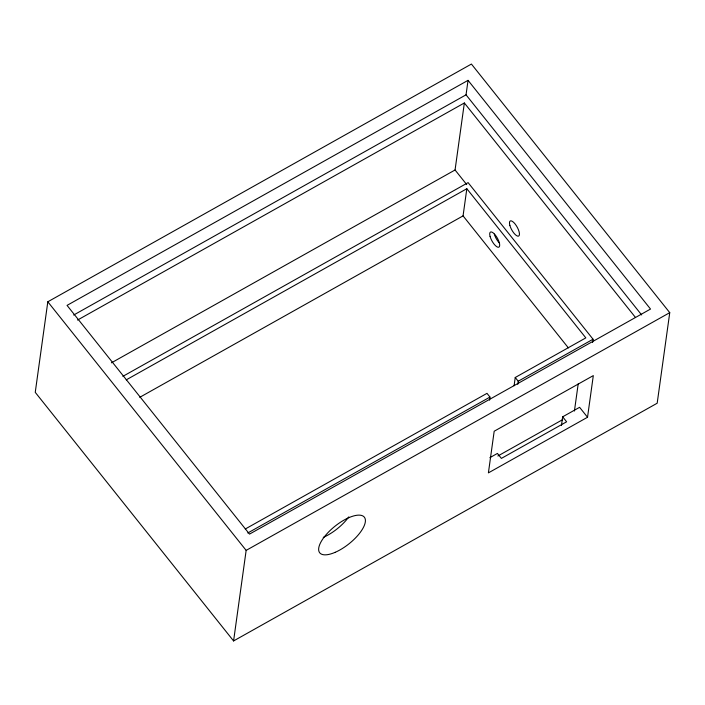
<?xml version="1.0" encoding="UTF-8"?>
<svg xmlns="http://www.w3.org/2000/svg" width="705" height="705" viewBox="0 0 705 705"><rect width="100%" height="100%" fill="white"/><g stroke="black" fill="none" stroke-linecap="round" stroke-linejoin="round"><path stroke-width="1.06" d="M47.817 301.784L35.25 392.341L233.584 640.942L657.183 403.216L669.75 312.659L471.416 64.058L47.817 301.784L246.151 550.385L233.584 640.942M466.701 184.569L455.06 169.984L464.357 102.974L77.532 320.061M641.647 314.95L466.04 94.831L468.049 80.344L67.045 305.388L249.517 534.099L650.521 309.054L468.049 80.344M568.38 347.9L463.062 215.88L466.833 188.72L126.248 379.854M489.534 400.176L489.966 397.074L486.996 393.346L245.252 529.014M514.086 385.776L515.232 377.501L585.829 337.88L466.833 188.72M517.778 384.331L518.21 381.229L515.232 377.501M561.444 425.512L562.652 416.822L579.598 407.314L587.529 417.254L488.406 472.879L494.187 431.231L593.31 375.598L587.529 417.254M574.425 411.033L578.197 383.864M592.588 342.489L593.046 339.228L468.094 182.613L122.873 376.347M73.672 315.029L466.04 94.831M111.425 362.828L455.06 169.984M139.749 397.32L463.062 215.88M247.799 532.98L489.966 397.074M518.21 381.229L593.046 339.228M246.151 550.385L669.75 312.659M489.887 457.66L497.422 453.43L501.387 458.4L566.617 421.793L562.652 416.822M497.871 455.994L562.687 419.625M464.357 102.974L635.469 317.453M499.607 243.199A8.654 3.049 60.7 0 1 494.32 234.095M348.79 516.897A28.544 11.245 -38.6 0 1 323.26 537.404M335.166 552.323A28.544 11.245 -38.6 0 0 364.829 517.937A28.544 11.245 -38.6 0 0 326.107 534.707A28.544 11.245 -38.6 0 0 335.166 552.323M509.856 225.38A8.654 3.049 60.7 0 0 518.448 236.14A8.654 3.049 60.7 0 0 515.091 223.97A8.654 3.049 60.7 0 0 509.856 225.38M490.09 236.475A8.654 3.049 60.7 0 0 498.673 247.235A8.654 3.049 60.7 0 0 495.324 235.065A8.654 3.049 60.7 0 0 490.09 236.475"/></g></svg>
